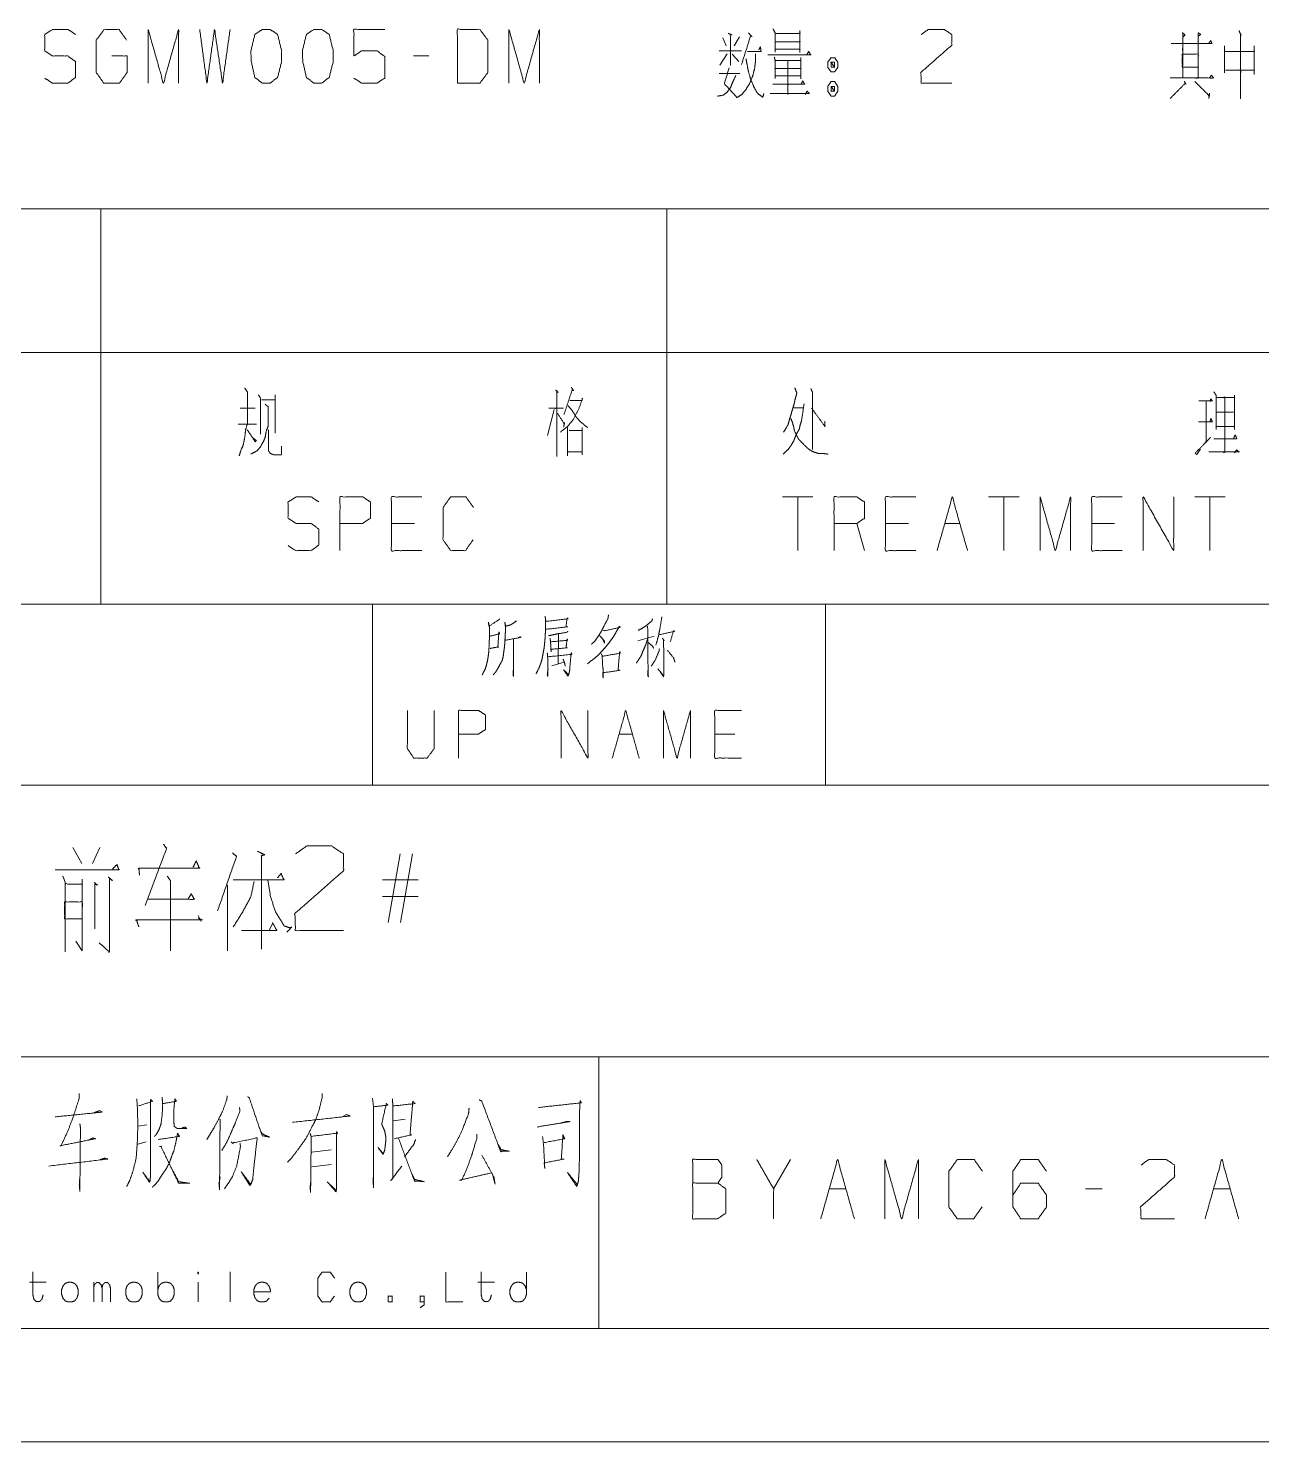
# Model space of a CAD drawing. Header units: millimetres. Extents: x 0 to 420, y 0 to 297.
# Drawn here: x 309.8 to 364.3, y 0 to 62.4 of the extents above; entities that cross this region are included whole.
import ezdxf

# ---------------------------------------------------------------- set-up
doc = ezdxf.new("R2010")
doc.units = ezdxf.units.MM
doc.layers.add('101', color=7, linetype='Continuous', true_color=0xffffff)

msp = doc.modelspace()

# ---------------------------------------------------------------- linework, layer by layer
at = {"layer": '101', "color": 72, "linetype": 'Continuous', "lineweight": 18}
for p, q in [((340.468, 62.012), (340.627, 61.662)), ((341.21, 62.062), (340.98, 61.662)), ((327.481, 61.212), (326.809, 61.212)), ((340.662, 61.312), (340.344, 60.812)), ((340.892, 61.287), (341.175, 60.962)), ((340.309, 60.437), (341.228, 60.437)), ((283, 54.463), (313, 54.463)), ((313, 54.463), (338, 54.463)), ((313, 54.463), (313, 48.113)), ((338, 54.463), (338, 48.113)), ((338, 54.463), (368, 54.463)), ((283, 48.113), (313, 48.113)), ((313, 48.113), (338, 48.113)), ((313, 48.113), (313, 37)), ((338, 48.113), (368, 48.113)), ((338, 48.113), (338, 37)), ((320.703, 46.25), (320.703, 44.55)), ((319.147, 45.65), (319.819, 45.65)), ((320.102, 46.025), (320.703, 46.025)), ((333.018, 45.6), (332.735, 44.45)), ((343.601, 45.675), (344.025, 45.675)), ((361.813, 45.95), (361.813, 44.125)), ((362.255, 45.475), (363.032, 45.475)), ((319.059, 44.95), (319.872, 44.95)), ((344.449, 41.737), (343.106, 41.737)), ((343.778, 41.737), (343.778, 39.362)), ((353.555, 41.737), (352.212, 41.737)), ((352.884, 41.737), (352.884, 39.362)), ((362.661, 41.737), (361.318, 41.737)), ((361.989, 41.737), (361.989, 39.362)), ((326.847, 40.563), (325.839, 40.563)), ((346.726, 39.362), (346.39, 40.563)), ((348.666, 40.563), (347.659, 40.563)), ((350.271, 40.563), (350.943, 40.563)), ((357.772, 40.563), (356.765, 40.563)), ((283, 37), (313, 37)), ((313, 37), (338, 37)), ((338, 37), (368, 37)), ((333.22, 35.666), (333.204, 34.364)), ((336.715, 35.379), (337.433, 35.578)), ((332.923, 34.275), (333.469, 34.43)), ((335.887, 31.261), (336.48, 31.261)), ((341.006, 31.261), (340.116, 31.261)), ((311.764, 26.244), (312.154, 25.535)), ((312.961, 26.244), (312.627, 25.535)), ((325.686, 22.937), (326.215, 25.968)), ((326.772, 25.968), (326.243, 22.937)), ((318.6, 24.59), (318.6, 21.677)), ((327.022, 24.826), (325.436, 24.826)), ((327.022, 24.078), (325.436, 24.078)), ((317.436, 22.976), (317.297, 23.252)), ((320.576, 22.897), (320.437, 22.582)), ((311.903, 22.11), (312.181, 21.677)), ((323.853, 14.454), (323.658, 14.35)), ((315.025, 14.005), (314.635, 13.936)), ((326.437, 14.247), (325.925, 14.178)), ((315, 13.246), (314.635, 13.143)), ((323.17, 12.901), (322.316, 12.798)), ((322.316, 12.142), (323.17, 12.246)), ((343.454, 12.469), (342.712, 11.172)), ((345.17, 11.172), (345.912, 11.172)), ((357.227, 11.172), (356.485, 11.172)), ((362.142, 11.172), (362.884, 11.172)), ((318.712, 7.499), (318.712, 6.174)), ((309.855, 7.043), (310.587, 7.043)), ((312.684, 6.174), (312.684, 7.043)), ((315.512, 6.519), (315.512, 7.485)), ((317.297, 7.043), (317.297, 6.174)), ((329.656, 7.043), (330.387, 7.043))]:
    msp.add_line(p, q, dxfattribs=at)
at = {"layer": '101', "color": 133, "linetype": 'Continuous', "lineweight": 18}
for p, q in [((235, 37), (415, 37)), ((325, 37), (325, 29)), ((345, 37), (345, 29)), ((235, 29), (415, 29)), ((285, 17), (394, 17)), ((335, 17), (335, 5)), ((25, 5), (415, 5)), ((235, 5), (415, 5)), ((0, 0), (420, 0))]:
    msp.add_line(p, q, dxfattribs=at)
at = {"layer": '101', "color": 72, "linetype": 'Continuous', "lineweight": 18}
for points, knots in [([(328.75, 60.012), (329.74, 60.012), (330.093, 60.487), (330.093, 61.912), (329.74, 62.387), (328.75, 62.387), (328.75, 60.012)], [0, 0, 0.142136, 0.227161, 0.43179, 0.516815, 0.658951, 1, 1]), ([(310.52, 60.237), (310.856, 60.012), (311.545, 60.012), (311.881, 60.262), (311.881, 60.962), (311.545, 61.212), (310.874, 61.212), (310.52, 61.437), (310.52, 62.162), (310.874, 62.387), (311.545, 62.387), (311.881, 62.162)], [0, 0, 0.068036, 0.184054, 0.254519, 0.372335, 0.4428, 0.555843, 0.62637, 0.748393, 0.81892, 0.931964, 1, 1]), ([(313.486, 61.212), (314.158, 61.212), (314.158, 60.487), (313.822, 60.012), (313.133, 60.012), (312.797, 60.487), (312.797, 61.912), (313.15, 62.387), (313.804, 62.387), (314.14, 61.912)], [0, 0, 0.103295, 0.214796, 0.304262, 0.410275, 0.49974, 0.718896, 0.809956, 0.910534, 1, 1]), ([(315.091, 60.012), (315.091, 62.387), (315.763, 60.012), (316.434, 62.387), (316.434, 60.012)], [0, 0, 0.245192, 0.5, 0.754808, 1, 1]), ([(317.367, 62.387), (317.686, 60.012), (318.021, 62.387), (318.375, 60.012), (318.711, 62.387)], [0, 0, 0.249746, 0.499742, 0.750003, 1, 1]), ([(320.475, 60.012), (320.81, 60.262), (320.987, 60.962), (320.987, 61.437), (320.81, 62.162), (320.475, 62.387), (320.139, 62.387), (319.803, 62.162), (319.626, 61.437), (319.644, 60.962), (319.803, 60.262), (320.139, 60.012), (320.475, 60.012)], [0, 0, 0.067526, 0.183972, 0.260584, 0.380943, 0.446142, 0.500305, 0.565504, 0.685864, 0.762529, 0.878311, 0.945837, 1, 1]), ([(322.751, 60.012), (323.087, 60.262), (323.264, 60.962), (323.264, 61.437), (323.087, 62.162), (322.751, 62.387), (322.415, 62.387), (322.079, 62.162), (321.903, 61.437), (321.92, 60.962), (322.079, 60.262), (322.415, 60.012), (322.751, 60.012)], [0, 0, 0.067526, 0.183973, 0.260585, 0.380944, 0.446143, 0.500306, 0.565506, 0.685865, 0.76253, 0.878311, 0.945837, 1, 1]), ([(324.179, 60.237), (324.515, 60.012), (325.204, 60.012), (325.54, 60.237), (325.54, 61.187), (325.204, 61.437), (324.515, 61.437), (324.179, 61.212), (324.179, 62.387), (325.54, 62.387)], [0, 0, 0.062227, 0.168342, 0.230571, 0.376816, 0.441267, 0.547382, 0.609609, 0.79049, 1, 1]), ([(331.026, 60.012), (331.026, 62.387), (331.698, 60.012), (332.369, 62.387), (332.369, 60.012)], [0, 0, 0.245192, 0.5, 0.754808, 1, 1]), ([(340.715, 62.212), (340.874, 62.137), (340.804, 62.187), (340.804, 60.787), (340.804, 61.437), (340.309, 61.437), (341.299, 61.437)], [0, 0, 0.046317, 0.069126, 0.437822, 0.609002, 0.739335, 1, 1]), ([(341.599, 62.237), (341.758, 62.062), (341.705, 62.112), (341.299, 60.837)], [0, 0, 0.143538, 0.187777, 1, 1]), ([(342.691, 62.412), (342.78, 62.237), (342.78, 61.387), (342.78, 61.512), (343.876, 61.512), (343.876, 61.362), (343.876, 62.337), (343.876, 62.212), (342.78, 62.212), (343.876, 62.212), (343.876, 61.837), (342.78, 61.837)], [0, 0, 0.027307, 0.1457, 0.163111, 0.315748, 0.336641, 0.472446, 0.489856, 0.642493, 0.79513, 0.847363, 1, 1]), ([(349.238, 62.162), (349.556, 62.387), (350.245, 62.387), (350.581, 62.162), (350.581, 61.687), (349.22, 60.487), (349.238, 60.012), (350.581, 60.012)], [0, 0, 0.069693, 0.192976, 0.265276, 0.350227, 0.674738, 0.759749, 1, 1]), ([(360.766, 62.24), (360.889, 62.14), (360.783, 62.04), (360.783, 62.24), (360.783, 60.24), (360.783, 61.765), (360.271, 61.765), (362.091, 61.765), (361.473, 61.765), (361.473, 62.215), (361.473, 60.24), (361.473, 61.29), (360.766, 61.29), (360.766, 60.715), (361.473, 60.715), (361.473, 60.24), (360.235, 60.24), (362.144, 60.24), (362.056, 60.365), (361.968, 60.24)], [0, 0, 0.009715, 0.018617, 0.030832, 0.152986, 0.246128, 0.277433, 0.388623, 0.426407, 0.453892, 0.574519, 0.63865, 0.681829, 0.716949, 0.760128, 0.78914, 0.864708, 0.981299, 0.99065, 1, 1]), ([(361.49, 62.09), (361.579, 62.165), (361.473, 62.24)], [0, 0, 0.471529, 1, 1]), ([(361.932, 61.765), (362.021, 61.89), (362.074, 61.765)], [0, 0, 0.529951, 1, 1]), ([(363.272, 62.34), (363.36, 62.115), (363.343, 62.165), (363.343, 59.315), (363.343, 60.59), (362.671, 60.59), (363.944, 60.59), (363.944, 60.39), (363.944, 61.665), (363.944, 61.415), (362.636, 61.415), (362.636, 61.665), (362.636, 60.465)], [0, 0, 0.022286, 0.027176, 0.289922, 0.407467, 0.469386, 0.586709, 0.605147, 0.722692, 0.74574, 0.866322, 0.88937, 1, 1]), ([(341.917, 61.312), (341.917, 61.012), (341.882, 60.687), (341.794, 60.337), (341.652, 59.987), (341.493, 59.737), (341.316, 59.512), (341.069, 59.362)], [0, 0, 0.134097, 0.280224, 0.441579, 0.61031, 0.742763, 0.870651, 1, 1]), ([(341.564, 61.412), (342.165, 61.412), (342.129, 61.612), (342.059, 61.487)], [0, 0, 0.63414, 0.848459, 1, 1]), ([(342.462, 61.262), (344.353, 61.262), (344.264, 61.412), (344.176, 61.262)], [0, 0, 0.844513, 0.922254, 1, 1]), ([(340.751, 60.687), (340.539, 59.987), (341.069, 59.412)], [0, 0, 0.483238, 1, 1]), ([(341.493, 61.087), (341.546, 60.837), (341.599, 60.537), (341.705, 60.187), (341.847, 59.837), (342.006, 59.562), (342.235, 59.387), (342.288, 59.562)], [0, 0, 0.122117, 0.267689, 0.442437, 0.622811, 0.774618, 0.912627, 1, 1]), ([(342.744, 61.162), (342.78, 61.037), (342.78, 60.212), (342.78, 60.337), (343.911, 60.337), (343.911, 60.212), (343.911, 61.137), (343.911, 61.012), (342.78, 61.012), (342.78, 60.662), (343.911, 60.662), (343.345, 60.662), (343.345, 61.012), (343.345, 59.512), (343.345, 59.962), (342.674, 59.962), (344.088, 59.962), (343.999, 60.112), (343.929, 59.962)], [0, 0, 0.011506, 0.084582, 0.095654, 0.195852, 0.206924, 0.288857, 0.299929, 0.400127, 0.431129, 0.531327, 0.581425, 0.612427, 0.745292, 0.785151, 0.844643, 0.96989, 0.985311, 1, 1]), ([(345.41, 61.137), (345.251, 61.137), (345.109, 60.937), (345.109, 60.712), (345.251, 60.512), (345.41, 60.512), (345.551, 60.712), (345.551, 60.937), (345.41, 61.137)], [0, 0, 0.091011, 0.231143, 0.359866, 0.5, 0.591011, 0.731145, 0.859869, 1, 1]), ([(345.251, 60.712), (345.41, 60.712), (345.251, 60.937), (345.251, 60.712)], [0, 0, 0.241164, 0.658904, 1, 1]), ([(345.41, 60.712), (345.41, 60.937), (345.251, 60.937)], [0, 0, 0.585813, 1, 1]), ([(341.051, 60.362), (340.91, 60.062), (340.821, 59.837), (340.662, 59.612), (340.503, 59.487), (340.238, 59.437)], [0, 0, 0.251052, 0.434042, 0.642623, 0.795771, 1, 1]), ([(345.551, 59.862), (345.41, 60.087), (345.251, 60.087), (345.109, 59.862), (345.109, 59.662), (345.251, 59.437), (345.41, 59.437), (345.551, 59.662), (345.551, 59.862)], [0, 0, 0.149199, 0.238512, 0.387711, 0.5, 0.649199, 0.738512, 0.887711, 1, 1]), ([(360.854, 60.09), (360.925, 59.965), (360.907, 60.015), (360.235, 59.34)], [0, 0, 0.125011, 0.171176, 1, 1]), ([(361.314, 60.09), (361.968, 59.44), (361.968, 59.565), (361.932, 59.34)], [0, 0, 0.723286, 0.82134, 1, 1]), ([(342.568, 59.562), (344.282, 59.562), (344.194, 59.662), (344.123, 59.512)], [0, 0, 0.851381, 0.917656, 1, 1]), ([(345.251, 59.862), (345.251, 59.662), (345.41, 59.662)], [0, 0, 0.556982, 1, 1]), ([(345.41, 59.862), (345.251, 59.862), (345.41, 59.662), (345.41, 59.862)], [0, 0, 0.25882, 0.6746, 1, 1]), ([(319.359, 46.55), (319.483, 46.35), (319.483, 45), (319.395, 44.7), (319.359, 44.375), (319.289, 44.025), (319.2, 43.825), (319.112, 43.55)], [0, 0, 0.076125, 0.513098, 0.614331, 0.720148, 0.835726, 0.906504, 1, 1]), ([(319.96, 46.25), (320.049, 46.1), (320.049, 44.5)], [0, 0, 0.098129, 1, 1]), ([(333.089, 46.45), (333.195, 46.35), (333.142, 46.425), (333.142, 43.525), (333.142, 45.65), (332.788, 45.65), (333.442, 45.65)], [0, 0, 0.023247, 0.037896, 0.500409, 0.839319, 0.895699, 1, 1]), ([(333.778, 46.575), (333.884, 46.425), (333.814, 46.45), (333.46, 45.375)], [0, 0, 0.132126, 0.186059, 1, 1]), ([(343.654, 46.55), (343.742, 46.325), (343.654, 46), (343.619, 45.825), (343.548, 45.6), (343.477, 45.35), (343.407, 45.125), (343.354, 44.925), (343.265, 44.775), (343.159, 44.6)], [0, 0, 0.116541, 0.278918, 0.364993, 0.478696, 0.603951, 0.71766, 0.817412, 0.901346, 1, 1]), ([(344.361, 46.525), (344.432, 46.35), (344.432, 43.825)], [0, 0, 0.06955, 1, 1]), ([(362.166, 46.375), (362.255, 46.225), (362.255, 44.725), (362.255, 44.85), (363.068, 44.85), (363.068, 44.725), (363.068, 46.225), (363.068, 46.125), (362.255, 46.125), (362.643, 46.125), (362.643, 43.725), (361.936, 43.725), (363.28, 43.725), (363.191, 43.775), (363.174, 43.825), (363.068, 43.675)], [0, 0, 0.016856, 0.162098, 0.174201, 0.252928, 0.265031, 0.410272, 0.419955, 0.498682, 0.536334, 0.76872, 0.837175, 0.967244, 0.977077, 0.982211, 1, 1]), ([(320.261, 45.825), (320.385, 45.725), (320.385, 44.85), (320.296, 44.6), (320.261, 44.375), (320.19, 44.2), (320.049, 43.95), (319.907, 43.775), (319.624, 43.625)], [0, 0, 0.062435, 0.405831, 0.509895, 0.599279, 0.673351, 0.786072, 0.874364, 1, 1]), ([(333.708, 46), (334.255, 46), (334.273, 46.1), (334.114, 45.625), (333.884, 45.175), (333.619, 44.85), (333.301, 44.6)], [0, 0, 0.220966, 0.26192, 0.463932, 0.667691, 0.836831, 1, 1]), ([(333.637, 45.775), (333.814, 45.55), (334.008, 45.25), (334.185, 45.05), (334.503, 44.8)], [0, 0, 0.21756, 0.48939, 0.692342, 1, 1]), ([(344.06, 45.85), (343.954, 45.125), (343.884, 44.9), (343.848, 44.725), (343.742, 44.55), (343.654, 44.35), (343.601, 44.2), (343.477, 44), (343.371, 43.85), (343.141, 43.625)], [0, 0, 0.296653, 0.392139, 0.46442, 0.547269, 0.635793, 0.700209, 0.795421, 0.869798, 1, 1]), ([(344.396, 45.65), (344.98, 44.85), (344.98, 45.075)], [0, 0, 0.814824, 1, 1]), ([(361.495, 45.975), (362.096, 45.975), (362.025, 46.075), (361.989, 45.95)], [0, 0, 0.704243, 0.847777, 1, 1]), ([(333.177, 45.425), (333.478, 44.95), (333.478, 45.025), (333.442, 44.825)], [0, 0, 0.668993, 0.75826, 1, 1]), ([(343.477, 45.2), (343.548, 45.025), (343.601, 44.825), (343.636, 44.65), (343.813, 44.3), (343.901, 44.2), (344.149, 43.95), (344.29, 43.825), (344.467, 43.725), (344.714, 43.65), (344.944, 43.65), (345.121, 43.625)], [0, 0, 0.075192, 0.15762, 0.228747, 0.384949, 0.438119, 0.578251, 0.653441, 0.734337, 0.837345, 0.928883, 1, 1]), ([(361.477, 45.05), (362.096, 45.05), (362.025, 45.2), (361.989, 45.075)], [0, 0, 0.676561, 0.857934, 1, 1]), ([(319.465, 44.7), (319.819, 44.175), (319.872, 44.225), (319.731, 44.325)], [0, 0, 0.720064, 0.802978, 1, 1]), ([(320.402, 44.7), (320.402, 43.775), (320.491, 43.65), (320.632, 43.6), (320.985, 43.6), (320.985, 43.975)], [0, 0, 0.472764, 0.551003, 0.627661, 0.808338, 1, 1]), ([(333.619, 44.8), (333.619, 43.55), (333.619, 43.725), (334.255, 43.725), (334.255, 43.6), (334.255, 44.8), (334.255, 44.675), (333.69, 44.675)], [0, 0, 0.306605, 0.34953, 0.505604, 0.536265, 0.830605, 0.861265, 1, 1]), ([(361.565, 43.85), (361.406, 43.6), (361.336, 43.675), (362.025, 44.375)], [0, 0, 0.214427, 0.289033, 1, 1]), ([(362.166, 44.3), (363.174, 44.3), (363.103, 44.475), (363.032, 44.325)], [0, 0, 0.739673, 0.878255, 1, 1]), ([(321.269, 39.588), (321.604, 39.362), (322.294, 39.362), (322.63, 39.613), (322.63, 40.313), (322.294, 40.563), (321.622, 40.563), (321.269, 40.788), (321.269, 41.513), (321.622, 41.737), (322.294, 41.737), (322.63, 41.513)], [0, 0, 0.068037, 0.184055, 0.25452, 0.372335, 0.4428, 0.555844, 0.626371, 0.748393, 0.81892, 0.931964, 1, 1]), ([(323.563, 39.362), (323.563, 41.737), (324.57, 41.737), (324.906, 41.513), (324.906, 40.788), (324.553, 40.563), (323.563, 40.563)], [0, 0, 0.401147, 0.571311, 0.639588, 0.762044, 0.832821, 1, 1]), ([(327.183, 39.362), (325.839, 39.362), (325.839, 41.737), (327.183, 41.737)], [0, 0, 0.26539, 0.73461, 1, 1]), ([(329.441, 39.838), (329.106, 39.362), (328.452, 39.362), (328.116, 39.838), (328.116, 41.263), (328.452, 41.737), (329.123, 41.737), (329.459, 41.263)], [0, 0, 0.114568, 0.243366, 0.357936, 0.638584, 0.753154, 0.885433, 1, 1]), ([(345.383, 39.362), (345.383, 41.737), (346.39, 41.737), (346.726, 41.513), (346.726, 40.788), (346.39, 40.563), (345.383, 40.563)], [0, 0, 0.400951, 0.571036, 0.639278, 0.761673, 0.829915, 1, 1]), ([(349.002, 39.362), (347.659, 39.362), (347.659, 41.737), (349.002, 41.737)], [0, 0, 0.26539, 0.73461, 1, 1]), ([(349.935, 39.362), (350.607, 41.737), (351.279, 39.362)], [0, 0, 0.499999, 1, 1]), ([(354.488, 39.362), (354.488, 41.737), (355.16, 39.362), (355.832, 41.737), (355.832, 39.362)], [0, 0, 0.245192, 0.500001, 0.754808, 1, 1]), ([(358.108, 39.362), (356.765, 39.362), (356.765, 41.737), (358.108, 41.737)], [0, 0, 0.26539, 0.73461, 1, 1]), ([(359.041, 39.362), (359.041, 41.737), (360.385, 39.362), (360.385, 41.737)], [0, 0, 0.317574, 0.682426, 1, 1]), ([(330.629, 36.351), (330.566, 36.307), (330.145, 36.02), (330.114, 36.196), (330.161, 36.02), (330.161, 35.446), (330.145, 35.092), (330.129, 34.849), (330.098, 34.606), (330.051, 34.386), (329.989, 34.165), (329.911, 34.01), (329.848, 33.878)], [0, 0, 0.024363, 0.186803, 0.243942, 0.302154, 0.485024, 0.597668, 0.675195, 0.753199, 0.825098, 0.89819, 0.953346, 1, 1]), ([(331.363, 36.262), (331.113, 36.086), (330.879, 36.02), (330.847, 36.196), (330.879, 35.931), (330.863, 35.666), (330.847, 35.379), (330.832, 35.136), (330.801, 34.916), (330.769, 34.673), (330.723, 34.496), (330.645, 34.364), (330.566, 34.209), (330.488, 34.077), (330.41, 33.966), (330.332, 33.878)], [0, 0, 0.096319, 0.172937, 0.229415, 0.313416, 0.396985, 0.487495, 0.564125, 0.634336, 0.711437, 0.768975, 0.817388, 0.871906, 0.920319, 0.962889, 1, 1]), ([(332.626, 36.461), (332.642, 36.262), (332.642, 35.909), (332.626, 35.578), (332.611, 35.357), (332.58, 35.07), (332.533, 34.827), (332.486, 34.562), (332.424, 34.364), (332.346, 34.165), (332.221, 33.922)], [0, 0, 0.076503, 0.212087, 0.33934, 0.424292, 0.535105, 0.630037, 0.733301, 0.813245, 0.895183, 1, 1]), ([(332.673, 36.24), (333.641, 36.351), (333.594, 36.395), (333.548, 35.998), (333.626, 35.998), (332.658, 35.887)], [0, 0, 0.39108, 0.416924, 0.577585, 0.60892, 1, 1]), ([(335.42, 36.527), (335.405, 36.373), (335.217, 36.02), (335.108, 35.799), (334.983, 35.6), (334.827, 35.379), (334.671, 35.225)], [0, 0, 0.101774, 0.363754, 0.525154, 0.678922, 0.85608, 1, 1]), ([(337.371, 36.351), (337.34, 36.262), (337.137, 36.086), (336.918, 35.931), (336.731, 35.843)], [0, 0, 0.111856, 0.433088, 0.752703, 1, 1]), ([(337.777, 36.439), (337.761, 36.329), (337.683, 35.865), (337.621, 35.556), (337.511, 35.181)], [0, 0, 0.086565, 0.451629, 0.696477, 1, 1]), ([(330.192, 35.026), (330.223, 35.048), (330.582, 35.114), (330.535, 35.092), (330.582, 35.777), (330.613, 35.688), (330.176, 35.578)], [0, 0, 0.022681, 0.239273, 0.269981, 0.676983, 0.732557, 1, 1]), ([(333.626, 35.799), (333.579, 35.755), (333.188, 35.688), (332.97, 35.644), (332.767, 35.6)], [0, 0, 0.07226, 0.516589, 0.766867, 1, 1]), ([(335.202, 35.843), (335.248, 35.821), (335.951, 35.975), (335.904, 36.02), (335.779, 35.799), (335.639, 35.556), (335.498, 35.357), (335.342, 35.158), (335.17, 34.96), (334.983, 34.761), (334.78, 34.584), (334.624, 34.474), (334.499, 34.364)], [0, 0, 0.017093, 0.254607, 0.275864, 0.359629, 0.452278, 0.53264, 0.616084, 0.70281, 0.792986, 0.881828, 0.944963, 1, 1]), ([(335.03, 35.6), (335.061, 35.578), (335.233, 35.379), (335.248, 35.269), (335.186, 35.423)], [0, 0, 0.066028, 0.519581, 0.712132, 1, 1]), ([(337.152, 36.02), (337.168, 34.275), (337.184, 33.79), (337.152, 33.878), (337.168, 34.077)], [0, 0, 0.691283, 0.883884, 0.921006, 1, 1]), ([(337.652, 35.644), (338.354, 35.799), (338.292, 35.821), (338.151, 35.335)], [0, 0, 0.557066, 0.608364, 1, 1]), ([(330.863, 35.401), (331.566, 35.534), (331.519, 35.556), (331.441, 35.512)], [0, 0, 0.834819, 0.895271, 1, 1]), ([(331.222, 35.446), (331.222, 33.812), (331.207, 33.922), (331.222, 34.099)], [0, 0, 0.849783, 0.907772, 1, 1]), ([(332.845, 35.49), (332.861, 35.335), (332.892, 34.894), (332.876, 35.004), (333.61, 35.07), (333.548, 35.07), (333.594, 35.468), (333.626, 35.401), (332.861, 35.335)], [0, 0, 0.056492, 0.217482, 0.258029, 0.525926, 0.548635, 0.694164, 0.720796, 1, 1]), ([(337.152, 35.468), (337.059, 35.181), (336.949, 34.938), (336.856, 34.695), (336.762, 34.562), (336.653, 34.386)], [0, 0, 0.251918, 0.474135, 0.691326, 0.826694, 1, 1]), ([(337.168, 35.313), (337.371, 35.136), (337.418, 35.048)], [0, 0, 0.729109, 1, 1]), ([(337.668, 35.026), (337.652, 34.916), (337.48, 34.518), (337.309, 34.253)], [0, 0, 0.129619, 0.632946, 1, 1]), ([(337.808, 35.49), (337.886, 35.379), (337.855, 35.401), (337.87, 34.231), (337.87, 33.944), (337.855, 33.79), (337.605, 34.143), (337.855, 33.834)], [0, 0, 0.051678, 0.066298, 0.513635, 0.623349, 0.682727, 0.848098, 1, 1]), ([(332.72, 34.849), (332.736, 34.651), (332.751, 34.143), (332.736, 33.812), (332.72, 33.9), (332.751, 34.121)], [0, 0, 0.147471, 0.523364, 0.768667, 0.835021, 1, 1]), ([(332.751, 34.673), (333.813, 34.783), (333.782, 34.849), (333.766, 34.739), (333.719, 34.231), (333.704, 34.032), (333.641, 33.812), (333.438, 34.099), (333.657, 33.878)], [0, 0, 0.374083, 0.399749, 0.43883, 0.61759, 0.687458, 0.767887, 0.891105, 1, 1]), ([(333.423, 34.562), (333.485, 34.386), (333.516, 34.253)], [0, 0, 0.579215, 1, 1]), ([(335.108, 34.805), (335.139, 34.739), (335.17, 34.187), (335.186, 34.121), (335.186, 33.723), (335.17, 33.9), (335.17, 33.966), (335.935, 34.077), (335.842, 34.077), (335.92, 34.894), (335.951, 34.849), (335.904, 34.827), (335.155, 34.695)], [0, 0, 0.018828, 0.160986, 0.178485, 0.280676, 0.326272, 0.343303, 0.542024, 0.566111, 0.777126, 0.791033, 0.804348, 1, 1]), ([(338.027, 34.96), (338.308, 34.606), (338.354, 34.43)], [0, 0, 0.711821, 1, 1]), ([(326.539, 32.299), (326.539, 30.621), (326.82, 30.202), (327.413, 30.202), (327.725, 30.621), (327.725, 32.299)], [0, 0, 0.337151, 0.438599, 0.557782, 0.662849, 1, 1]), ([(328.802, 30.202), (328.802, 32.299), (329.691, 32.299), (329.988, 32.1), (329.988, 31.46), (329.676, 31.261), (328.802, 31.261)], [0, 0, 0.401145, 0.571312, 0.639588, 0.762043, 0.832818, 1, 1]), ([(333.328, 30.202), (333.328, 32.299), (334.514, 30.202), (334.514, 32.299)], [0, 0, 0.317574, 0.682426, 1, 1]), ([(337.853, 30.202), (337.853, 32.299), (338.447, 30.202), (339.04, 32.299), (339.04, 30.202)], [0, 0, 0.245192, 0.5, 0.754808, 1, 1]), ([(341.303, 30.202), (340.116, 30.202), (340.116, 32.299), (341.303, 32.299)], [0, 0, 0.265389, 0.734611, 1, 1]), ([(315.766, 26.401), (315.906, 26.204), (314.959, 23.685)], [0, 0, 0.082203, 1, 1]), ([(321.6, 25.968), (322.101, 26.322), (323.187, 26.322), (323.716, 25.968), (323.716, 25.22), (321.573, 23.33), (321.6, 22.582), (323.716, 22.582)], [0, 0, 0.069693, 0.192978, 0.265275, 0.350227, 0.67474, 0.759752, 1, 1]), ([(314.709, 25.023), (314.681, 25.338), (317.353, 25.338), (317.214, 25.653), (317.075, 25.378)], [0, 0, 0.086831, 0.820651, 0.915214, 1, 1]), ([(318.823, 26.007), (318.99, 25.85), (318.155, 23.448)], [0, 0, 0.082806, 1, 1]), ([(319.908, 26.086), (320.242, 25.929), (320.103, 25.889), (320.103, 21.756)], [0, 0, 0.079453, 0.110572, 1, 1]), ([(310.985, 25.259), (313.796, 25.259), (313.712, 25.496), (313.517, 25.299)], [0, 0, 0.842007, 0.917045, 1, 1]), ([(311.319, 24.984), (311.43, 24.708), (311.43, 21.637), (311.43, 24.63), (312.181, 24.63), (312.181, 24.826), (312.181, 21.677), (312.181, 23.842), (311.402, 23.842), (311.402, 23.094), (312.154, 23.094)], [0, 0, 0.019946, 0.226009, 0.426788, 0.477219, 0.490428, 0.701775, 0.847076, 0.899375, 0.94957, 1, 1]), ([(315.933, 24.984), (316.073, 24.787), (316.073, 21.677)], [0, 0, 0.071936, 1, 1]), ([(318.85, 24.826), (321.077, 24.826), (320.966, 25.102), (320.799, 24.905)], [0, 0, 0.800378, 0.907214, 1, 1]), ([(312.71, 24.708), (312.849, 24.59), (312.738, 24.63), (312.738, 22.661)], [0, 0, 0.080443, 0.132492, 1, 1]), ([(313.323, 24.945), (313.517, 24.787), (313.378, 24.905), (313.378, 21.637), (312.933, 22.031)], [0, 0, 0.05833, 0.100827, 0.861606, 1, 1]), ([(319.769, 24.748), (319.63, 24.078), (319.268, 23.409), (318.85, 22.74)], [0, 0, 0.306099, 0.64678, 1, 1]), ([(320.381, 24.787), (320.493, 24.078), (320.715, 23.409), (321.105, 22.779), (321.355, 22.7), (321.439, 22.74), (321.216, 22.504)], [0, 0, 0.252326, 0.500435, 0.760976, 0.853341, 0.885816, 1, 1]), ([(315.071, 23.96), (317.13, 23.96), (316.991, 24.196), (316.852, 23.96)], [0, 0, 0.789756, 0.894878, 1, 1]), ([(314.681, 22.74), (314.57, 23.055), (317.464, 23.055), (317.297, 23.133)], [0, 0, 0.097866, 0.945912, 1, 1]), ([(319.212, 22.582), (320.771, 22.582), (320.576, 22.937)], [0, 0, 0.794015, 1, 1]), ([(312.05, 15.385), (312.05, 15.178), (311.733, 14.212), (311.513, 13.66), (311.245, 13.074), (311.196, 13.074), (312.757, 13.384), (312.66, 13.419), (312.44, 13.315)], [0, 0, 0.046524, 0.275032, 0.408545, 0.553501, 0.564465, 0.92219, 0.945453, 1, 1]), ([(314.586, 15.144), (314.61, 14.868), (314.635, 14.005), (314.61, 13.177), (314.561, 12.522), (314.415, 11.935), (314.269, 11.521), (314.147, 11.28)], [0, 0, 0.070329, 0.28934, 0.499598, 0.66644, 0.819873, 0.931329, 1, 1]), ([(314.659, 14.833), (315.293, 15.04), (315.196, 15.109), (315.196, 11.763), (315.171, 11.521), (315.147, 11.452), (314.854, 11.901), (315.147, 11.521)], [0, 0, 0.122094, 0.143965, 0.756447, 0.800872, 0.814266, 0.912285, 1, 1]), ([(315.708, 15.213), (315.732, 14.868), (315.708, 14.419), (315.659, 14.04), (315.561, 13.764), (315.439, 13.557), (315.366, 13.488)], [0, 0, 0.190955, 0.438946, 0.650198, 0.811822, 0.94447, 1, 1]), ([(315.757, 14.937), (316.342, 15.04), (316.269, 15.144), (316.22, 14.626), (316.22, 14.178), (316.244, 13.936), (316.366, 13.833), (316.805, 13.833), (316.708, 13.902), (316.537, 13.833)], [0, 0, 0.209703, 0.254415, 0.437769, 0.595975, 0.681595, 0.738019, 0.892888, 0.935041, 1, 1]), ([(318.585, 15.282), (318.561, 15.109), (318.39, 14.626), (318.219, 14.281), (318, 13.867), (317.829, 13.591), (317.683, 13.35)], [0, 0, 0.081145, 0.319756, 0.499049, 0.717311, 0.868474, 1, 1]), ([(319.488, 15.247), (319.561, 15.178), (320.122, 13.522), (320.463, 13.453), (320.146, 13.591), (320.049, 13.729)], [0, 0, 0.037082, 0.681737, 0.810185, 0.937687, 1, 1]), ([(322.779, 15.385), (322.779, 15.213), (322.633, 14.626), (322.487, 14.212), (322.34, 13.936), (322.072, 13.419), (321.682, 12.867), (321.414, 12.522), (321.243, 12.349)], [0, 0, 0.049752, 0.224095, 0.350741, 0.440842, 0.608969, 0.803946, 0.929998, 1, 1]), ([(324.998, 15.178), (325.047, 14.764), (325.047, 11.245), (325.023, 11.521), (325.047, 11.832)], [0, 0, 0.092137, 0.86992, 0.931161, 1, 1]), ([(325.876, 15.144), (325.901, 14.833), (325.901, 11.659), (325.803, 11.521), (326.291, 12.177)], [0, 0, 0.069653, 0.779472, 0.817267, 1, 1]), ([(325.925, 14.833), (326.876, 14.937), (326.779, 15.04), (326.657, 13.557), (326.73, 13.557), (325.949, 13.384)], [0, 0, 0.276542, 0.317649, 0.747834, 0.768982, 1, 1]), ([(329.705, 15.109), (329.827, 15.04), (330.656, 12.832), (331.046, 12.832), (330.681, 12.901), (330.534, 13.143)], [0, 0, 0.039541, 0.705114, 0.815247, 0.920312, 1, 1]), ([(332.338, 14.764), (334.216, 14.971), (334.168, 15.075), (334.143, 14.557), (334.143, 12.625), (334.119, 11.866), (334.094, 11.521), (334.046, 11.349), (334.021, 11.28), (333.607, 11.901), (334.021, 11.383)], [0, 0, 0.261649, 0.277493, 0.349233, 0.616764, 0.72192, 0.769813, 0.794637, 0.804771, 0.908172, 1, 1]), ([(310.977, 14.35), (313.05, 14.557), (312.952, 14.626), (312.684, 14.523)], [0, 0, 0.836554, 0.884532, 1, 1]), ([(319.122, 14.764), (319.146, 14.626), (318.927, 14.04), (318.829, 13.833), (318.683, 13.488), (318.536, 13.177), (318.341, 12.867)], [0, 0, 0.067376, 0.36846, 0.478481, 0.658656, 0.823687, 1, 1]), ([(321.462, 14.109), (323.999, 14.385), (323.853, 14.454)], [0, 0, 0.940373, 1, 1]), ([(325.071, 14.799), (325.681, 14.868), (325.608, 14.937), (325.413, 14.074), (325.413, 14.005), (325.462, 13.902), (325.535, 13.729), (325.584, 13.488), (325.584, 13.281), (325.559, 13.039), (325.535, 12.867), (325.462, 12.694), (325.242, 13.005), (325.462, 12.729)], [0, 0, 0.163216, 0.189965, 0.42515, 0.443501, 0.473931, 0.523766, 0.589292, 0.644345, 0.7089, 0.755234, 0.805069, 0.906205, 1, 1]), ([(329.266, 14.73), (329.241, 14.488), (328.973, 13.798), (328.729, 13.281), (328.485, 12.867), (328.315, 12.591)], [0, 0, 0.102841, 0.416511, 0.658903, 0.86249, 1, 1]), ([(312.074, 14.04), (312.099, 13.867), (312.074, 11.073), (312.05, 11.349), (312.074, 11.694)], [0, 0, 0.048504, 0.826565, 0.903707, 1, 1]), ([(318.268, 14.247), (318.244, 11.142), (318.219, 11.418), (318.268, 11.694)], [0, 0, 0.847819, 0.923473, 1, 1]), ([(332.265, 13.902), (333.729, 14.143), (333.582, 14.143), (333.314, 14.074)], [0, 0, 0.777945, 0.854701, 1, 1]), ([(315.537, 13.35), (316.464, 13.488), (316.391, 13.626), (316.318, 13.246), (316.22, 12.832), (316.122, 12.591), (316.025, 12.315), (315.878, 12.039), (315.683, 11.763), (315.537, 11.521), (315.391, 11.349), (315.269, 11.245)], [0, 0, 0.248088, 0.28944, 0.391759, 0.504363, 0.573317, 0.650816, 0.73352, 0.823008, 0.897766, 0.957654, 1, 1]), ([(319.146, 13.177), (319.17, 13.039), (319, 12.177), (318.805, 11.694), (318.634, 11.418), (318.463, 11.176)], [0, 0, 0.064861, 0.471802, 0.712904, 0.863112, 1, 1]), ([(318.756, 13.246), (318.829, 13.177), (318.878, 13.212), (319.902, 13.419), (319.756, 12.073), (319.707, 11.59), (319.634, 11.383), (319.585, 11.314), (319.195, 11.935), (319.609, 11.383)], [0, 0, 0.021075, 0.033595, 0.252602, 0.536206, 0.63793, 0.683936, 0.701643, 0.855333, 1, 1]), ([(322.243, 13.626), (322.292, 13.488), (322.267, 11.211), (322.267, 11.004), (322.243, 11.211), (322.267, 11.452)], [0, 0, 0.047497, 0.786427, 0.853598, 0.921235, 1, 1]), ([(322.292, 13.488), (323.414, 13.626), (323.414, 13.695), (323.462, 13.626), (323.414, 13.591), (323.414, 11.176), (323.389, 11.038), (322.999, 11.487), (323.389, 11.107)], [0, 0, 0.224398, 0.238094, 0.254868, 0.266729, 0.746112, 0.77393, 0.891944, 1, 1]), ([(326.145, 13.419), (326.852, 11.521), (327.291, 11.487), (326.852, 11.59), (326.754, 11.797)], [0, 0, 0.643821, 0.783835, 0.927246, 1, 1]), ([(326.901, 13.35), (326.828, 13.143), (326.413, 12.591)], [0, 0, 0.241282, 1, 1]), ([(329.607, 13.591), (329.607, 13.384), (329.388, 12.694), (329.412, 12.729), (329.193, 12.142), (328.949, 11.556), (328.851, 11.556), (330.217, 11.866)], [0, 0, 0.05545, 0.249412, 0.26073, 0.428483, 0.598637, 0.624772, 1, 1]), ([(332.509, 13.488), (332.558, 13.074), (332.607, 12.073), (332.582, 12.315), (333.46, 12.487), (333.338, 12.487), (333.411, 13.557), (333.485, 13.384), (332.582, 13.212)], [0, 0, 0.08584, 0.292105, 0.342087, 0.526357, 0.55147, 0.772215, 0.810799, 1, 1]), ([(310.708, 12.177), (313.294, 12.487), (313.172, 12.522), (312.952, 12.453)], [0, 0, 0.879479, 0.922284, 1, 1]), ([(315.586, 13.039), (315.659, 13.039), (316.439, 11.418), (316.927, 11.418), (316.439, 11.487), (316.147, 12.039)], [0, 0, 0.021039, 0.538448, 0.678706, 0.82036, 1, 1]), ([(329.827, 12.66), (330.363, 11.694), (330.412, 11.383), (330.315, 11.763)], [0, 0, 0.610117, 0.783655, 1, 1]), ([(339.142, 11.421), (339.142, 12.469), (340.254, 12.469), (340.43, 12.221), (340.43, 11.697), (340.254, 11.421), (339.142, 11.421), (339.142, 9.847), (340.235, 9.847), (340.606, 10.096), (340.606, 11.172), (340.254, 11.421)], [0, 0, 0.115917, 0.238847, 0.272469, 0.330428, 0.366584, 0.489513, 0.663389, 0.784162, 0.833485, 0.952453, 1, 1]), ([(342.712, 9.847), (342.712, 11.172), (341.971, 12.469)], [0, 0, 0.469959, 1, 1]), ([(347.628, 9.847), (347.628, 12.469), (348.37, 9.847), (349.111, 12.469), (349.111, 9.847)], [0, 0, 0.245192, 0.5, 0.754808, 1, 1]), ([(351.92, 10.372), (351.55, 9.847), (350.828, 9.847), (350.457, 10.372), (350.457, 11.945), (350.828, 12.469), (351.569, 12.469), (351.94, 11.945)], [0, 0, 0.114569, 0.243366, 0.357935, 0.638584, 0.753153, 0.885431, 1, 1]), ([(353.286, 10.896), (353.637, 11.421), (354.398, 11.421), (354.769, 10.896), (354.769, 10.372), (354.398, 9.847), (353.637, 9.847), (353.286, 10.372), (353.286, 11.945), (353.637, 12.469), (354.398, 12.469), (354.769, 11.945)], [0, 0, 0.076963, 0.169761, 0.248073, 0.312018, 0.390331, 0.483128, 0.560091, 0.751927, 0.82889, 0.921688, 1, 1]), ([(358.943, 12.221), (359.294, 12.469), (360.055, 12.469), (360.426, 12.221), (360.426, 11.697), (358.923, 10.372), (358.943, 9.847), (360.426, 9.847)], [0, 0, 0.069692, 0.192977, 0.265273, 0.350227, 0.674741, 0.759753, 1, 1]), ([(310.45, 6.491), (310.401, 6.298), (310.294, 6.188), (310.157, 6.188), (310.04, 6.298), (310.001, 6.491), (310.001, 7.499)], [0, 0, 0.107406, 0.190396, 0.26402, 0.350759, 0.456999, 1, 1]), ([(317.297, 7.402), (317.317, 7.457), (317.297, 7.499), (317.278, 7.457), (317.297, 7.402)], [0, 0, 0.280627, 0.5, 0.719373, 1, 1]), ([(330.251, 6.491), (330.202, 6.298), (330.095, 6.188), (329.958, 6.188), (329.841, 6.298), (329.802, 6.491), (329.802, 7.499)], [0, 0, 0.107406, 0.190396, 0.26402, 0.350759, 0.456999, 1, 1]), ([(311.328, 6.34), (311.435, 6.215), (311.572, 6.174), (311.698, 6.174), (311.835, 6.215), (311.942, 6.34), (312.001, 6.519), (312.001, 6.712), (311.942, 6.878), (311.835, 7.002), (311.698, 7.043), (311.572, 7.043), (311.435, 7.002), (311.328, 6.878), (311.269, 6.712), (311.269, 6.519), (311.328, 6.34)], [0, 0, 0.063224, 0.118198, 0.167051, 0.222025, 0.285248, 0.357933, 0.432348, 0.5, 0.563224, 0.618198, 0.667051, 0.722025, 0.785248, 0.8529, 0.927315, 1, 1]), ([(312.684, 6.781), (312.713, 6.933), (312.81, 7.03), (312.918, 7.03), (313.015, 6.933), (313.054, 6.781), (313.054, 6.174)], [0, 0, 0.118877, 0.224452, 0.306993, 0.412569, 0.533091, 1, 1]), ([(313.054, 6.781), (313.084, 6.933), (313.181, 7.03), (313.298, 7.03), (313.386, 6.933), (313.425, 6.781), (313.425, 6.174)], [0, 0, 0.118605, 0.223938, 0.31376, 0.413913, 0.53416, 1, 1]), ([(314.156, 6.34), (314.264, 6.215), (314.4, 6.174), (314.527, 6.174), (314.664, 6.215), (314.771, 6.34), (314.83, 6.519), (314.83, 6.712), (314.771, 6.878), (314.664, 7.002), (314.527, 7.043), (314.4, 7.043), (314.264, 7.002), (314.156, 6.878), (314.098, 6.712), (314.098, 6.519), (314.156, 6.34)], [0, 0, 0.063224, 0.118198, 0.167051, 0.222025, 0.285248, 0.357933, 0.432348, 0.5, 0.563224, 0.618198, 0.667051, 0.722025, 0.785248, 0.8529, 0.927315, 1, 1]), ([(315.512, 6.519), (315.571, 6.34), (315.678, 6.215), (315.815, 6.174), (315.942, 6.174), (316.078, 6.215), (316.185, 6.34), (316.244, 6.519), (316.244, 6.712), (316.185, 6.878), (316.078, 7.002), (315.942, 7.043), (315.815, 7.043), (315.678, 7.002), (315.571, 6.878), (315.512, 6.712)], [0, 0, 0.078529, 0.146835, 0.206229, 0.25901, 0.318404, 0.38671, 0.465239, 0.545636, 0.618727, 0.687034, 0.746428, 0.799208, 0.858602, 0.926909, 1, 1]), ([(320.428, 6.34), (320.321, 6.215), (320.185, 6.174), (320.058, 6.174), (319.921, 6.215), (319.814, 6.34), (319.755, 6.519), (319.755, 6.712), (319.814, 6.878), (319.921, 7.002), (320.058, 7.043), (320.185, 7.043), (320.321, 7.002), (320.428, 6.878), (320.487, 6.712), (320.487, 6.616), (319.755, 6.616)], [0, 0, 0.053947, 0.100856, 0.142541, 0.189449, 0.243396, 0.305417, 0.368913, 0.426639, 0.480586, 0.527495, 0.56918, 0.616088, 0.670035, 0.727761, 0.759509, 1, 1]), ([(323.316, 6.436), (323.13, 6.174), (322.769, 6.174), (322.584, 6.436), (322.584, 7.223), (322.769, 7.485), (323.14, 7.485), (323.325, 7.223)], [0, 0, 0.114567, 0.24337, 0.357937, 0.638582, 0.753149, 0.885433, 1, 1]), ([(324.057, 6.34), (324.164, 6.215), (324.301, 6.174), (324.428, 6.174), (324.564, 6.215), (324.672, 6.34), (324.73, 6.519), (324.73, 6.712), (324.672, 6.878), (324.564, 7.002), (324.428, 7.043), (324.301, 7.043), (324.164, 7.002), (324.057, 6.878), (323.998, 6.712), (323.998, 6.519), (324.057, 6.34)], [0, 0, 0.063224, 0.118198, 0.167051, 0.222025, 0.285248, 0.357933, 0.432348, 0.5, 0.563224, 0.618198, 0.667051, 0.722025, 0.785248, 0.8529, 0.927315, 1, 1]), ([(328.241, 7.485), (328.241, 6.174), (328.983, 6.174)], [0, 0, 0.638728, 1, 1]), ([(331.802, 7.485), (331.802, 6.519), (331.743, 6.34), (331.636, 6.215), (331.499, 6.174), (331.373, 6.174), (331.236, 6.215), (331.129, 6.34), (331.07, 6.519), (331.07, 6.712), (331.129, 6.878), (331.236, 7.002), (331.373, 7.043), (331.499, 7.043), (331.636, 7.002), (331.743, 6.878), (331.802, 6.712)], [0, 0, 0.286727, 0.342739, 0.39146, 0.433824, 0.471471, 0.513835, 0.562557, 0.618569, 0.675914, 0.728048, 0.77677, 0.819134, 0.856781, 0.899145, 0.947866, 1, 1]), ([(325.686, 6.174), (325.871, 6.174), (325.871, 6.436), (325.686, 6.436), (325.686, 6.174)], [0, 0, 0.207087, 0.5, 0.707087, 1, 1]), ([(327.286, 6.174), (327.1, 6.174), (327.1, 6.436), (327.286, 6.436), (327.286, 6.05), (327.1, 5.912)], [0, 0, 0.148246, 0.357931, 0.506176, 0.815186, 1, 1])]:
    msp.add_open_spline(points, degree=1, knots=knots, dxfattribs=at)
for points in [[(335.591, 30.202), (336.184, 32.299), (336.777, 30.202)], [(344.799, 9.847), (345.541, 12.469), (346.282, 9.847)], [(361.772, 9.847), (362.513, 12.469), (363.255, 9.847)]]:
    msp.add_open_spline(points, degree=1, dxfattribs=at)

doc.saveas('drawing.dxf')
